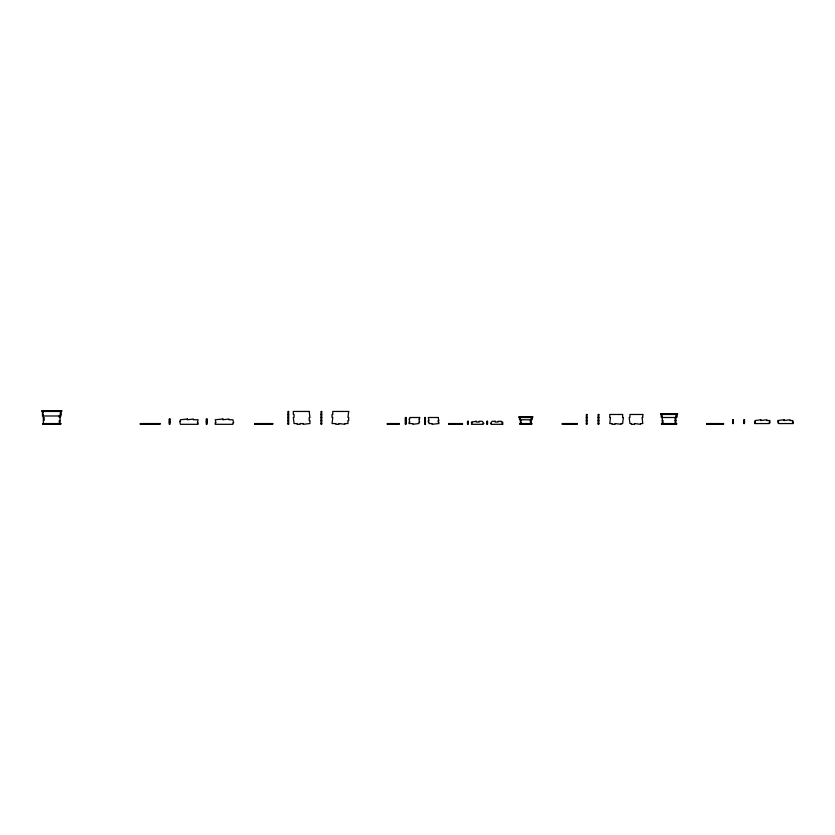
<?xml version="1.0" encoding="UTF-8"?>
<svg xmlns="http://www.w3.org/2000/svg" width="835" height="835" viewBox="0 0 835 835"><rect width="100%" height="100%" fill="white"/><g stroke="black" fill="none" stroke-linecap="round" stroke-linejoin="round"><path stroke-width="1.25" d="M42.502 412.96L43.263 412.96L43.263 410.695M60.965 412.96L60.214 412.96L60.214 414.473L60.965 414.473M42.502 414.473L43.263 414.473L43.41 424.305M287.887 414.473L288.649 414.473M320.974 414.473L321.726 414.473M661.362 415.235L662.113 415.235L662.113 415.987L661.362 415.987M676.788 415.235L676.037 415.235L676.037 414.473M676.788 415.987L676.037 415.987L676.037 417.5M661.362 416.748L662.113 416.748L662.113 417.5M676.037 416.748L676.788 416.748M43.41 417.5L44.172 417.5L44.172 420.527L43.41 420.527M60.057 417.5L59.306 417.5L59.306 415.486M287.887 417.5L288.649 417.5M320.974 417.5L321.726 417.5M586.327 417.5L587.088 417.5M598.1 417.5L598.862 417.5M519.537 418.252L520.288 418.252L520.288 419.013L519.537 419.013M531.947 418.252L531.185 418.252L531.185 417.5M405.351 419.013L406.102 419.013M424.66 419.013L425.412 419.013M531.947 419.013L531.185 419.013L531.185 419.765M169.223 419.765L169.985 419.765M206.297 419.765L207.059 419.765M60.057 420.527L59.306 420.527L59.306 424.305M287.887 420.527L288.649 420.527M320.974 420.527L321.726 420.527M405.351 420.527L406.102 420.527M424.66 420.527L425.412 420.527M521.197 420.527L520.445 420.527L520.445 424.305M586.327 420.527L587.088 420.527M598.1 420.527L598.862 420.527M662.27 420.527L663.021 420.527L663.021 424.305M675.129 420.527L675.88 420.527M732.629 420.527L733.391 420.527M743.734 420.527L744.496 420.527M169.223 421.278L169.985 421.278M206.297 421.278L207.059 421.278M732.629 421.278L733.391 421.278M743.734 421.278L744.496 421.278M405.351 422.04L406.102 422.04M424.66 422.04L425.412 422.04M467.517 422.04L468.268 422.04M486.763 422.04L487.515 422.04M520.445 422.04L521.197 422.04L521.197 424.305M531.039 422.04L530.277 422.04L530.277 420.527L531.039 420.527L531.039 424.305M732.629 422.04L733.391 422.04M743.734 422.04L744.496 422.04M169.223 422.792L169.985 422.792M206.297 422.792L207.059 422.792M467.517 422.792L468.268 422.792M486.763 422.792L487.515 422.792M732.629 422.792L733.391 422.792M743.734 422.792L744.496 422.792M287.887 423.554L288.649 423.554M320.974 423.554L321.726 423.554M405.351 423.554L406.102 423.554M424.66 423.554L425.412 423.554M467.517 423.554L468.268 423.554M486.763 423.554L487.515 423.554M586.327 423.554L587.088 423.554M598.1 423.554L598.862 423.554M722.797 423.554L722.797 424.305M722.035 423.554L722.035 424.305M719.613 423.554L719.613 424.305M716.587 423.554L716.587 424.305M713.56 423.554L713.56 424.305M710.533 423.554L710.533 424.305M708.111 423.554L708.111 424.305M707.36 423.554L707.36 424.305M676.788 413.722L676.788 417.5L661.362 417.5L661.362 413.722M675.88 417.5L675.88 424.305M675.129 417.5L675.129 424.305M673.615 413.722L673.615 414.473M673.615 423.554L673.615 424.305M670.588 413.722L670.588 414.473M670.588 423.554L670.588 424.305M667.562 413.722L667.562 414.473M667.562 423.554L667.562 424.305M664.535 413.722L664.535 414.473M664.535 423.554L664.535 424.305M662.27 417.5L662.27 424.305M576.494 423.554L576.494 424.305M575.743 423.554L575.743 424.305M574.229 423.554L574.229 424.305M571.203 423.554L571.203 424.305M568.176 423.554L568.176 424.305M565.149 423.554L565.149 424.305M563.635 423.554L563.635 424.305M562.873 423.554L562.873 424.305M531.947 416.748L531.947 419.765L519.537 419.765L519.537 416.748M530.277 416.748L530.277 417.5M530.277 423.554L530.277 424.305M527.25 416.748L527.25 417.5M527.25 423.554L527.25 424.305M524.223 416.748L524.223 417.5M524.223 423.554L524.223 424.305M521.197 416.748L521.197 417.5M461.734 423.554L461.734 424.305M460.972 423.554L460.972 424.305M460.064 423.554L460.064 424.305M457.037 423.554L457.037 424.305M454.01 423.554L454.01 424.305M450.983 423.554L450.983 424.305M450.075 423.554L450.075 424.305M449.324 423.554L449.324 424.305M398.535 423.554L398.535 424.305M397.784 423.554L397.784 424.305M394.757 423.554L394.757 424.305M391.73 423.554L391.73 424.305M388.703 423.554L388.703 424.305M387.951 423.554L387.951 424.305M272.001 423.554L272.001 424.305M271.25 423.554L271.25 424.305M268.223 423.554L268.223 424.305M265.196 423.554L265.196 424.305M262.169 423.554L262.169 424.305M259.142 423.554L259.142 424.305M256.115 423.554L256.115 424.305M255.353 423.554L255.353 424.305M159.391 423.554L159.391 424.305M158.629 423.554L158.629 424.305M154.694 423.554L154.694 424.305M151.667 423.554L151.667 424.305M148.64 423.554L148.64 424.305M145.614 423.554L145.614 424.305M141.679 423.554L141.679 424.305M140.927 423.554L140.927 424.305M60.965 410.695L60.965 415.987L42.502 415.987L42.502 410.695M60.214 410.695L60.214 411.446M60.057 415.486L60.057 424.305M56.279 410.695L56.279 411.446M56.279 423.554L56.279 424.305M53.252 410.695L53.252 411.446M53.252 423.554L53.252 424.305M50.225 410.695L50.225 411.446M50.225 423.554L50.225 424.305M47.198 410.695L47.198 411.446M47.198 423.554L47.198 424.305M44.172 423.554L44.172 424.305M61.727 410.695L41.75 410.695L41.75 411.446L61.727 411.446L61.727 410.695M288.649 411.446L287.887 411.446L287.887 424.305L288.649 424.305L288.649 411.446M309.2 411.446L293.304 411.446L293.304 414.473L294.066 414.473L294.066 417.5L293.304 417.5L294.066 423.554L297.093 423.554L297.093 424.305L300.12 424.305L300.12 423.554L303.147 423.554L303.147 424.305L309.952 423.554L309.952 420.527L309.2 420.527L309.2 417.5L309.952 417.5L309.2 411.446M321.726 411.446L320.974 411.446L320.974 424.305L321.726 424.305L321.726 411.446M348.696 411.446L332.8 411.446L332.8 414.473L332.048 414.473L332.048 417.5L332.8 417.5L332.048 423.554L335.827 423.554L335.827 424.305L338.853 424.305L338.853 423.554L344.907 424.305L344.907 423.554L347.934 423.554L347.934 420.527L348.696 420.527L348.696 417.5L347.934 417.5L348.696 411.446M677.55 413.722L660.6 413.722L660.6 414.473L677.55 414.473L677.55 413.722M587.088 414.473L586.327 414.473L586.327 424.305L587.088 424.305L587.088 414.473M598.862 414.473L598.1 414.473L598.1 424.305L598.862 424.305L598.862 414.473M622.618 414.473L609.759 414.473L609.759 417.5L610.51 417.5L609.759 423.554L612.024 423.554L612.024 424.305L615.051 424.305L615.051 423.554L621.104 424.305L621.104 423.554L622.618 423.554L623.38 417.5L622.618 417.5L622.618 414.473M642.804 414.473L629.945 414.473L629.945 417.5L629.183 417.5L629.945 423.554L631.458 423.554L631.458 424.305L634.485 424.305L634.485 423.554L640.539 424.305L640.539 423.554L642.804 423.554L642.052 417.5L642.804 417.5L642.804 414.473M532.699 416.748L518.785 416.748L518.785 417.5L532.699 417.5L532.699 416.748M406.102 417.5L405.351 417.5L405.351 424.305L406.102 424.305L406.102 417.5M419.629 417.5L409.797 417.5L409.797 419.013L409.046 419.013L409.797 422.04L409.046 422.04L409.046 423.554L412.824 423.554L412.824 424.305L418.878 423.554L418.878 422.04L419.629 422.04L418.878 419.013L419.629 419.013L419.629 417.5M425.412 417.5L424.66 417.5L424.66 424.305L425.412 424.305L425.412 417.5M438.124 417.5L428.292 417.5L429.044 420.527L428.292 420.527L428.292 422.04L429.044 422.04L429.044 423.554L432.071 423.554L432.071 424.305L438.886 423.554L438.886 422.04L438.124 422.04L438.124 420.527L438.886 420.527L438.124 417.5M169.985 419.013L169.223 419.013L169.223 424.305L169.985 424.305L169.985 419.013M187.384 419.013L180.423 419.765L180.423 421.278L179.661 421.278L180.423 424.305L198.125 424.305L198.125 422.792L197.373 422.792L198.125 419.765L193.438 419.765L193.438 419.013L187.384 419.765L187.384 419.013M207.059 419.013L206.297 419.013L206.297 424.305L207.059 424.305L207.059 419.013M222.914 419.013L215.2 419.765L215.952 422.792L215.2 422.792L215.2 424.305L232.902 424.305L232.902 422.792L233.654 422.792L232.902 419.765L228.967 419.765L228.967 419.013L222.914 419.765L222.914 419.013M733.391 419.765L732.629 419.765L732.629 423.554L733.391 423.554L733.391 419.765M744.496 419.765L743.734 419.765L743.734 423.554L744.496 423.554L744.496 419.765M760.779 419.765L755.331 420.527L755.331 421.278L754.569 421.278L755.331 422.792L754.569 422.792L754.569 423.554L769.254 423.554L769.254 422.792L770.006 422.792L770.006 422.04L769.254 422.04L770.006 420.527L766.833 420.527L766.833 419.765L760.779 420.527L760.779 419.765M784.023 419.765L777.813 420.527L777.813 421.278L778.575 421.278L777.813 422.792L778.575 422.792L778.575 423.554L793.25 423.554L793.25 422.792L792.498 422.792L793.25 421.278L792.498 421.278L792.498 420.527L790.077 420.527L790.077 419.765L784.023 420.527L784.023 419.765M468.268 421.278L467.517 421.278L467.517 424.305L468.268 424.305L468.268 421.278M476.169 421.278L471.472 422.04L471.472 422.792L472.234 422.792L471.472 424.305L483.131 424.305L483.131 423.554L483.882 423.554L482.223 421.278L479.196 421.278L479.196 422.04L476.169 422.04L476.169 421.278M487.515 421.278L486.763 421.278L486.763 424.305L487.515 424.305L487.515 421.278M495.145 421.278L492.118 421.278L490.448 423.554L491.21 423.554L491.21 424.305L502.858 424.305L502.858 423.554L502.106 423.554L502.858 422.04L501.198 422.04L501.198 421.278L498.171 421.278L498.171 422.04L495.145 422.04L495.145 421.278M60.819 423.554L42.658 423.554L42.658 424.305L60.819 424.305L60.819 423.554M160.143 423.554L140.176 423.554L140.176 424.305L160.143 424.305L160.143 423.554M272.763 423.554L254.602 423.554L254.602 424.305L272.763 424.305L272.763 423.554M399.297 423.554L387.189 423.554L387.189 424.305L399.297 424.305L399.297 423.554M462.486 423.554L448.562 423.554L448.562 424.305L462.486 424.305L462.486 423.554M531.791 423.554L519.694 423.554L519.694 424.305L531.791 424.305L531.791 423.554M577.256 423.554L562.122 423.554L562.122 424.305L577.256 424.305L577.256 423.554M676.642 423.554L661.508 423.554L661.508 424.305L676.642 424.305L676.642 423.554M723.548 423.554L706.598 423.554L706.598 424.305L723.548 424.305L723.548 423.554"/></g></svg>
